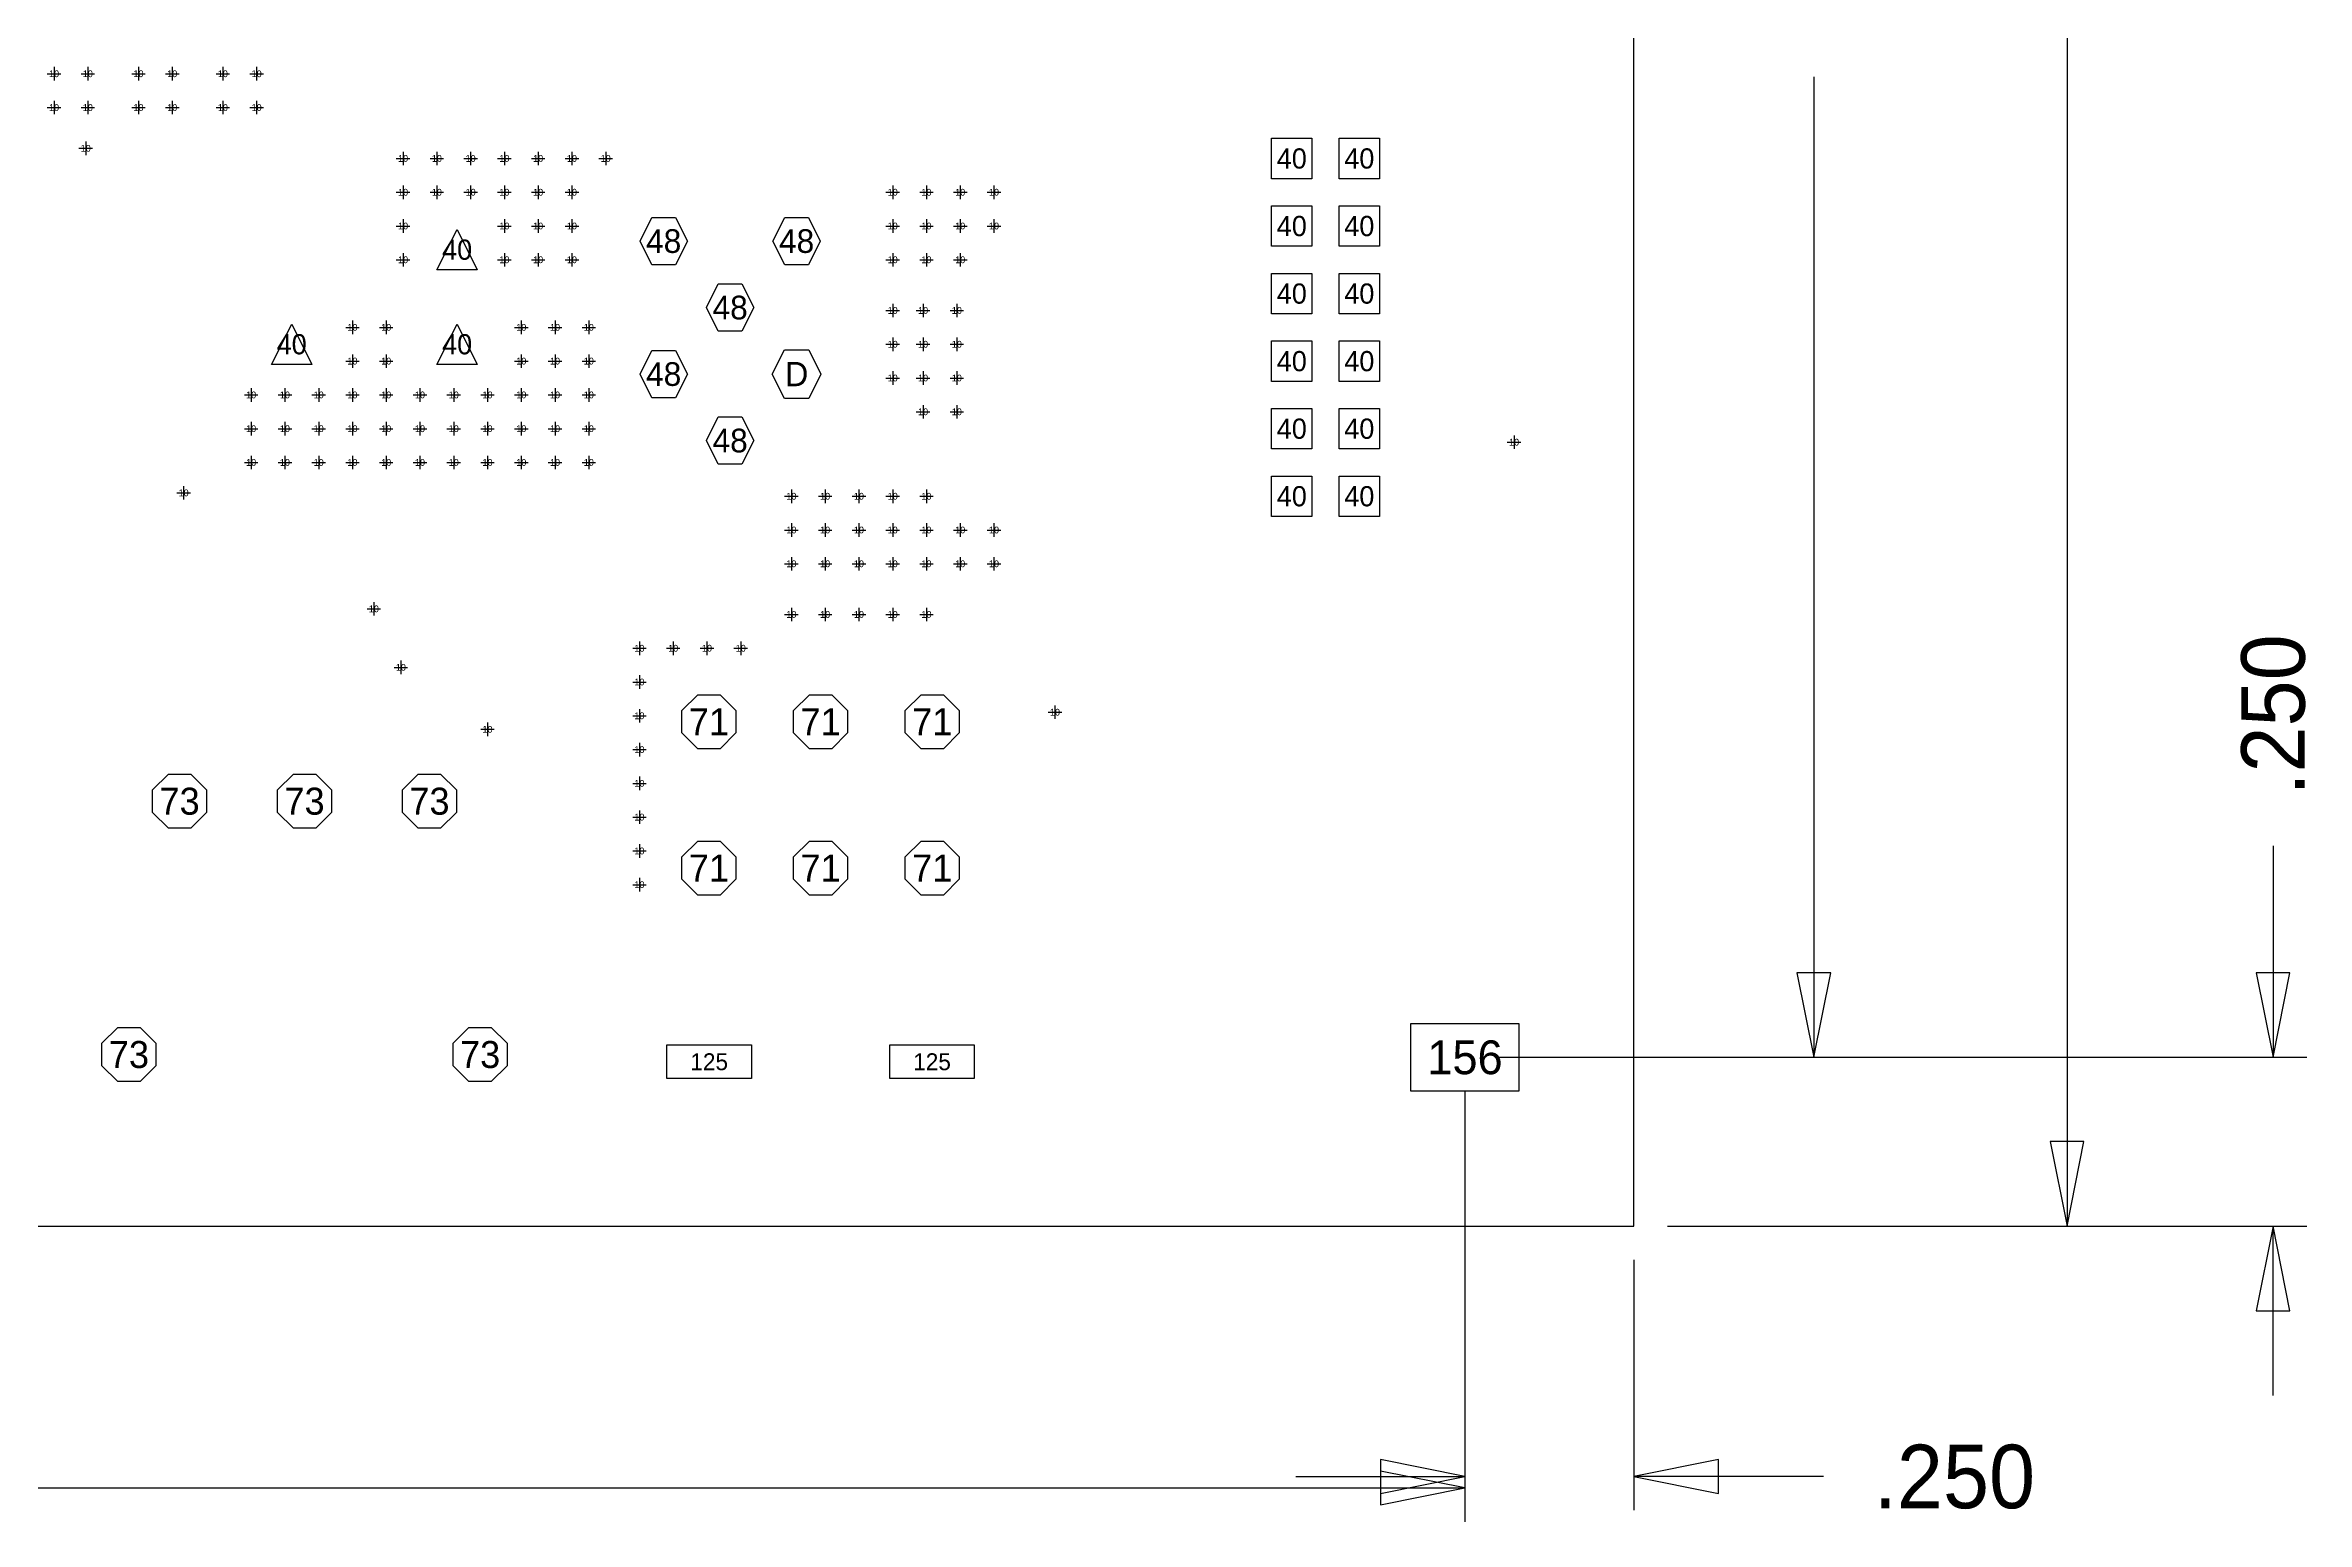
# Model space of a CAD drawing. Extents: x -13164 to 30582, y -10288 to 18382.
# Drawn here: x 5272 to 8621, y -687 to 1498 of the extents above; entities that cross this region are included whole.
import ezdxf
from ezdxf.enums import TextEntityAlignment as Align

# ---------------------------------------------------------------- set-up
doc = ezdxf.new("R2010")
doc.units = 0
for name, color, linetype in [('BG_DIMENSION', 2, 'CONTINUOUS'), ('BG_OUTLINE', 7, 'CONTINUOUS'), ('MA_NCLEGEND-1-18', 7, 'CONTINUOUS')]:
    doc.layers.add(name, color=color, linetype=linetype)

# ---------------------------------------------------------------- blocks, each defined once
blk = doc.blocks.new('FIGURE_CROSS')
for points in [[(-0.5, 0), (0.5, 0)], [(0, 0.5), (0, -0.5)]]:
    blk.add_lwpolyline(points)
blk = doc.blocks.new('FIGURE_SQUARE')
blk.add_lwpolyline([(-0.5, -0.5), (-0.5, 0.5), (0.5, 0.5), (0.5, -0.5)], close=True)
blk = doc.blocks.new('FIGURE_TRI')
blk.add_lwpolyline([(-0.5, -0.5), (0, 0.5), (0.5, -0.5)], close=True)
blk = doc.blocks.new('FIGURE_OCT')
blk.add_lwpolyline([(-0.5, -0.2071), (-0.5, 0.2071), (-0.2071, 0.5), (0.2071, 0.5), (0.5, 0.2071), (0.5, -0.2071), (0.2071, -0.5), (-0.2071, -0.5)], close=True)
blk = doc.blocks.new('FIGURE_HEX')
blk.add_lwpolyline([(-0.5, 0), (-0.25, 0.5), (0.25, 0.5), (0.5, 0), (0.25, -0.5), (-0.25, -0.5)], close=True)

msp = doc.modelspace()

# ---------------------------------------------------------------- linework, layer by layer
at = {"layer": 'BG_DIMENSION'}
for points in [[(8265.571, 5625.226), (8265.571, -250)], [(7890.571, 1451.092), (7890.571, 0)], [(8570.571, 312.959), (8570.571, 0)], [(7865.571, 125.201), (7890.571, 0), (7915.571, 125.201), (7865.571, 125.201)], [(8545.571, 125.201), (8570.571, 0), (8595.571, 125.201), (8545.571, 125.201)], [(7424.012, 0), (8620.571, 0)], [(7424.012, 0), (7940.571, 0)], [(7374.012, -50), (7374.012, -670.488)], [(7374.012, -50), (7374.012, -687.488)], [(8240.571, -124.799), (8265.571, -250), (8290.571, -124.799), (8240.571, -124.799)], [(7674.012, -250), (8620.571, -250)], [(7674.012, -250), (8315.571, -250)], [(8595.571, -375.201), (8570.571, -250), (8545.571, -375.201), (8595.571, -375.201)], [(8570.571, -500.402), (8570.571, -250)], [(7624.012, -300), (7624.012, -670.488)], [(7248.811, -645.488), (7374.012, -620.488), (7248.811, -595.488), (7248.811, -645.488)], [(7749.213, -595.488), (7624.012, -620.488), (7749.213, -645.488), (7749.213, -595.488)], [(7123.61, -620.488), (7374.012, -620.488)], [(7248.811, -662.488), (7374.012, -637.488), (7248.811, -612.488), (7248.811, -662.488)], [(7905.018, -620.488), (7624.012, -620.488)], [(3901.991, -637.488), (7374.012, -637.488)]]:
    msp.add_lwpolyline(points, dxfattribs=at)
at = {"layer": 'BG_OUTLINE'}
msp.add_lwpolyline([(-250, 11561.024), (-250, -250), (7624.012, -250), (7624.012, 11561.024)], close=True, dxfattribs=at)

# ---------------------------------------------------------------- block references
at = {"layer": 'MA_NCLEGEND-1-18'}
for name, p, xscale, yscale in [('FIGURE_CROSS', (5284.691, 1455.872), 20.079, 20.079), ('FIGURE_CROSS', (5334.691, 1455.872), 20.079, 20.079), ('FIGURE_CROSS', (5409.691, 1455.872), 20.079, 20.079), ('FIGURE_CROSS', (5459.691, 1455.872), 20.079, 20.079), ('FIGURE_CROSS', (5534.691, 1455.872), 20.079, 20.079), ('FIGURE_CROSS', (5584.691, 1455.872), 20.079, 20.079), ('FIGURE_CROSS', (5284.691, 1405.872), 20.079, 20.079), ('FIGURE_CROSS', (5334.691, 1405.872), 20.079, 20.079), ('FIGURE_CROSS', (5409.691, 1405.872), 20.079, 20.079), ('FIGURE_CROSS', (5459.691, 1405.872), 20.079, 20.079), ('FIGURE_CROSS', (5534.691, 1405.872), 20.079, 20.079), ('FIGURE_CROSS', (5584.691, 1405.872), 20.079, 20.079), ('FIGURE_CROSS', (5331.571, 1345.512), 20.079, 20.079), ('FIGURE_CROSS', (5801.572, 1330.512), 20.079, 20.079), ('FIGURE_CROSS', (5851.572, 1330.512), 20.079, 20.079), ('FIGURE_CROSS', (5901.572, 1330.512), 20.079, 20.079), ('FIGURE_CROSS', (5951.572, 1330.512), 20.079, 20.079), ('FIGURE_CROSS', (6001.572, 1330.512), 20.079, 20.079), ('FIGURE_CROSS', (6051.572, 1330.512), 20.079, 20.079), ('FIGURE_CROSS', (6101.572, 1330.512), 20.079, 20.079), ('FIGURE_SQUARE', (7117.571, 1330.512), 59.839, 59.839), ('FIGURE_SQUARE', (7217.571, 1330.512), 59.839, 59.839), ('FIGURE_CROSS', (5801.572, 1280.512), 20.079, 20.079), ('FIGURE_CROSS', (5851.572, 1280.512), 20.079, 20.079), ('FIGURE_CROSS', (5901.572, 1280.512), 20.079, 20.079), ('FIGURE_CROSS', (5951.572, 1280.512), 20.079, 20.079), ('FIGURE_CROSS', (6001.572, 1280.512), 20.079, 20.079), ('FIGURE_CROSS', (6051.572, 1280.512), 20.079, 20.079), ('FIGURE_CROSS', (6526.571, 1280.512), 20.079, 20.079), ('FIGURE_CROSS', (6576.571, 1280.512), 20.079, 20.079), ('FIGURE_CROSS', (6626.571, 1280.512), 20.079, 20.079), ('FIGURE_CROSS', (6676.571, 1280.512), 20.079, 20.079), ('FIGURE_CROSS', (5801.572, 1230.512), 20.079, 20.079), ('FIGURE_CROSS', (5951.572, 1230.512), 20.079, 20.079), ('FIGURE_CROSS', (6001.572, 1230.512), 20.079, 20.079), ('FIGURE_CROSS', (6051.572, 1230.512), 20.079, 20.079), ('FIGURE_HEX', (6187.437, 1208.231), 70.079, 70.079), ('FIGURE_HEX', (6384.295, 1208.231), 70.079, 70.079), ('FIGURE_CROSS', (6526.571, 1230.512), 20.079, 20.079), ('FIGURE_CROSS', (6576.571, 1230.512), 20.079, 20.079), ('FIGURE_CROSS', (6626.571, 1230.512), 20.079, 20.079), ('FIGURE_CROSS', (6676.571, 1230.512), 20.079, 20.079), ('FIGURE_SQUARE', (7117.571, 1230.512), 59.839, 59.839), ('FIGURE_SQUARE', (7217.571, 1230.512), 59.839, 59.839), ('FIGURE_TRI', (5881.571, 1195.511), 59.839, 59.839), ('FIGURE_CROSS', (5801.572, 1180.512), 20.079, 20.079), ('FIGURE_CROSS', (5951.572, 1180.512), 20.079, 20.079), ('FIGURE_CROSS', (6001.572, 1180.512), 20.079, 20.079), ('FIGURE_CROSS', (6051.572, 1180.512), 20.079, 20.079), ('FIGURE_CROSS', (6526.571, 1180.512), 20.079, 20.079), ('FIGURE_CROSS', (6576.571, 1180.512), 20.079, 20.079), ('FIGURE_CROSS', (6626.571, 1180.512), 20.079, 20.079), ('FIGURE_HEX', (6285.866, 1109.798), 70.079, 70.079), ('FIGURE_SQUARE', (7117.571, 1130.512), 59.839, 59.839), ('FIGURE_SQUARE', (7217.571, 1130.512), 59.839, 59.839), ('FIGURE_CROSS', (6526.571, 1105.512), 20.079, 20.079), ('FIGURE_CROSS', (6571.571, 1105.512), 20.079, 20.079), ('FIGURE_CROSS', (6621.571, 1105.512), 20.079, 20.079), ('FIGURE_TRI', (5636.571, 1055.512), 59.839, 59.839), ('FIGURE_CROSS', (5726.57, 1080.512), 20.079, 20.079), ('FIGURE_CROSS', (5776.57, 1080.512), 20.079, 20.079), ('FIGURE_TRI', (5881.571, 1055.511), 59.839, 59.839), ('FIGURE_CROSS', (5976.57, 1080.512), 20.079, 20.079), ('FIGURE_CROSS', (6026.57, 1080.512), 20.079, 20.079), ('FIGURE_CROSS', (6076.57, 1080.512), 20.079, 20.079), ('FIGURE_CROSS', (5726.57, 1030.512), 20.079, 20.079), ('FIGURE_CROSS', (5776.57, 1030.512), 20.079, 20.079), ('FIGURE_CROSS', (5976.57, 1030.512), 20.079, 20.079), ('FIGURE_CROSS', (6026.57, 1030.512), 20.079, 20.079), ('FIGURE_CROSS', (6076.57, 1030.512), 20.079, 20.079), ('FIGURE_HEX', (6187.437, 1011.38), 70.079, 70.079), ('FIGURE_HEX', (6384.295, 1011.38), 72.051, 72.051), ('FIGURE_CROSS', (6526.571, 1055.512), 20.079, 20.079), ('FIGURE_CROSS', (6571.571, 1055.512), 20.079, 20.079), ('FIGURE_CROSS', (6621.571, 1055.512), 20.079, 20.079), ('FIGURE_SQUARE', (7117.571, 1030.512), 59.839, 59.839), ('FIGURE_SQUARE', (7217.571, 1030.512), 59.839, 59.839), ('FIGURE_CROSS', (6526.571, 1005.512), 20.079, 20.079), ('FIGURE_CROSS', (6571.571, 1005.512), 20.079, 20.079), ('FIGURE_CROSS', (6621.571, 1005.512), 20.079, 20.079), ('FIGURE_CROSS', (5576.57, 980.512), 20.079, 20.079), ('FIGURE_CROSS', (5626.57, 980.512), 20.079, 20.079), ('FIGURE_CROSS', (5676.57, 980.512), 20.079, 20.079), ('FIGURE_CROSS', (5726.57, 980.512), 20.079, 20.079), ('FIGURE_CROSS', (5776.57, 980.512), 20.079, 20.079), ('FIGURE_CROSS', (5826.57, 980.512), 20.079, 20.079), ('FIGURE_CROSS', (5876.57, 980.512), 20.079, 20.079), ('FIGURE_CROSS', (5926.57, 980.512), 20.079, 20.079), ('FIGURE_CROSS', (5976.57, 980.512), 20.079, 20.079), ('FIGURE_CROSS', (6026.57, 980.512), 20.079, 20.079), ('FIGURE_CROSS', (6076.57, 980.512), 20.079, 20.079), ('FIGURE_CROSS', (5576.57, 930.512), 20.079, 20.079), ('FIGURE_CROSS', (5626.57, 930.512), 20.079, 20.079), ('FIGURE_CROSS', (5676.57, 930.512), 20.079, 20.079), ('FIGURE_CROSS', (5726.57, 930.512), 20.079, 20.079), ('FIGURE_CROSS', (5776.57, 930.512), 20.079, 20.079), ('FIGURE_CROSS', (5826.57, 930.512), 20.079, 20.079), ('FIGURE_CROSS', (5876.57, 930.512), 20.079, 20.079), ('FIGURE_CROSS', (5926.57, 930.512), 20.079, 20.079), ('FIGURE_CROSS', (5976.57, 930.512), 20.079, 20.079), ('FIGURE_CROSS', (6026.57, 930.512), 20.079, 20.079), ('FIGURE_CROSS', (6076.57, 930.512), 20.079, 20.079), ('FIGURE_HEX', (6285.866, 912.947), 70.079, 70.079), ('FIGURE_CROSS', (6571.571, 955.512), 20.079, 20.079), ('FIGURE_CROSS', (6621.571, 955.512), 20.079, 20.079), ('FIGURE_SQUARE', (7117.571, 930.512), 59.839, 59.839), ('FIGURE_SQUARE', (7217.571, 930.512), 59.839, 59.839), ('FIGURE_CROSS', (7446.785, 910.512), 20.079, 20.079), ('FIGURE_CROSS', (5576.57, 880.512), 20.079, 20.079), ('FIGURE_CROSS', (5626.57, 880.512), 20.079, 20.079), ('FIGURE_CROSS', (5676.57, 880.512), 20.079, 20.079), ('FIGURE_CROSS', (5726.57, 880.512), 20.079, 20.079), ('FIGURE_CROSS', (5776.57, 880.512), 20.079, 20.079), ('FIGURE_CROSS', (5826.57, 880.512), 20.079, 20.079), ('FIGURE_CROSS', (5876.57, 880.512), 20.079, 20.079), ('FIGURE_CROSS', (5926.57, 880.512), 20.079, 20.079), ('FIGURE_CROSS', (5976.57, 880.512), 20.079, 20.079), ('FIGURE_CROSS', (6026.57, 880.512), 20.079, 20.079), ('FIGURE_CROSS', (6076.57, 880.512), 20.079, 20.079), ('FIGURE_CROSS', (5476.571, 835.512), 20.079, 20.079), ('FIGURE_CROSS', (6376.571, 830.512), 20.079, 20.079), ('FIGURE_CROSS', (6426.571, 830.512), 20.079, 20.079), ('FIGURE_CROSS', (6476.571, 830.512), 20.079, 20.079), ('FIGURE_CROSS', (6526.571, 830.512), 20.079, 20.079), ('FIGURE_CROSS', (6576.571, 830.512), 20.079, 20.079), ('FIGURE_SQUARE', (7117.571, 830.512), 59.839, 59.839), ('FIGURE_SQUARE', (7217.571, 830.512), 59.839, 59.839), ('FIGURE_CROSS', (6376.571, 780.512), 20.079, 20.079), ('FIGURE_CROSS', (6426.571, 780.512), 20.079, 20.079), ('FIGURE_CROSS', (6476.571, 780.512), 20.079, 20.079), ('FIGURE_CROSS', (6526.571, 780.512), 20.079, 20.079), ('FIGURE_CROSS', (6576.571, 780.512), 20.079, 20.079), ('FIGURE_CROSS', (6626.571, 780.512), 20.079, 20.079), ('FIGURE_CROSS', (6676.571, 780.512), 20.079, 20.079), ('FIGURE_CROSS', (6376.571, 730.512), 20.079, 20.079), ('FIGURE_CROSS', (6426.571, 730.512), 20.079, 20.079), ('FIGURE_CROSS', (6476.571, 730.512), 20.079, 20.079), ('FIGURE_CROSS', (6526.571, 730.512), 20.079, 20.079), ('FIGURE_CROSS', (6576.571, 730.512), 20.079, 20.079), ('FIGURE_CROSS', (6626.571, 730.512), 20.079, 20.079), ('FIGURE_CROSS', (6676.571, 730.512), 20.079, 20.079), ('FIGURE_CROSS', (5758.26, 663.823), 20.079, 20.079), ('FIGURE_CROSS', (6376.571, 655.512), 20.079, 20.079), ('FIGURE_CROSS', (6426.571, 655.512), 20.079, 20.079), ('FIGURE_CROSS', (6476.571, 655.512), 20.079, 20.079), ('FIGURE_CROSS', (6526.571, 655.512), 20.079, 20.079), ('FIGURE_CROSS', (6576.571, 655.512), 20.079, 20.079), ('FIGURE_CROSS', (6151.571, 605.512), 20.079, 20.079), ('FIGURE_CROSS', (6201.571, 605.512), 20.079, 20.079), ('FIGURE_CROSS', (6251.571, 605.512), 20.079, 20.079), ('FIGURE_CROSS', (6301.571, 605.512), 20.079, 20.079), ('FIGURE_CROSS', (5798.26, 577.201), 20.079, 20.079), ('FIGURE_CROSS', (6151.571, 555.512), 20.079, 20.079), ('FIGURE_OCT', (6254.488, 496.713), 79.921, 79.921), ('FIGURE_OCT', (6419.839, 496.713), 79.921, 79.921), ('FIGURE_OCT', (6585.189, 496.713), 79.921, 79.921), ('FIGURE_CROSS', (6151.571, 505.512), 20.079, 20.079), ('FIGURE_CROSS', (6766.882, 510.823), 20.079, 20.079), ('FIGURE_CROSS', (5926.571, 485.512), 20.079, 20.079), ('FIGURE_CROSS', (6151.571, 455.512), 20.079, 20.079), ('FIGURE_OCT', (5470.622, 379.137), 79.921, 79.921), ('FIGURE_OCT', (5655.622, 379.137), 79.921, 79.921), ('FIGURE_OCT', (5840.622, 379.137), 79.921, 79.921), ('FIGURE_CROSS', (6151.571, 405.512), 20.079, 20.079), ('FIGURE_CROSS', (6151.571, 355.512), 20.079, 20.079), ('FIGURE_CROSS', (6151.571, 305.512), 20.079, 20.079), ('FIGURE_OCT', (6254.488, 280.174), 79.921, 79.921), ('FIGURE_OCT', (6419.839, 280.174), 79.921, 79.921), ('FIGURE_OCT', (6585.189, 280.174), 79.921, 79.921), ('FIGURE_CROSS', (6151.571, 255.512), 20.079, 20.079), ('FIGURE_OCT', (5395.622, 4.137), 79.921, 79.921), ('FIGURE_OCT', (5915.622, 4.137), 79.921, 79.921), ('FIGURE_SQUARE', (7374.012, 0), 159.839, 100), ('FIGURE_SQUARE', (6254.839, -6.554), 125.201, 50), ('FIGURE_SQUARE', (6584.839, -6.554), 125.201, 50)]:
    msp.add_blockref(name, p, dxfattribs=dict(at, xscale=xscale, yscale=yscale))

# ---------------------------------------------------------------- texts
at = {"layer": 'BG_DIMENSION', "width": 0.974939}
msp.add_text('.250', height=94.091, rotation=90, dxfattribs=at).set_placement((8617.617, 387.461))
msp.add_text('.250', height=94.091, dxfattribs=at).set_placement((7979.52, -667.534))
at = {"layer": 'MA_NCLEGEND-1-18'}
for s, height, p in [('10', 10.0395, (5284.691, 1455.872)), ('10', 10.0395, (5334.691, 1455.872)), ('10', 10.0395, (5409.691, 1455.872)), ('10', 10.0395, (5459.691, 1455.872)), ('10', 10.0395, (5534.691, 1455.872)), ('10', 10.0395, (5584.691, 1455.872)), ('10', 10.0395, (5284.691, 1405.872)), ('10', 10.0395, (5334.691, 1405.872)), ('10', 10.0395, (5409.691, 1405.872)), ('10', 10.0395, (5459.691, 1405.872)), ('10', 10.0395, (5534.691, 1405.872)), ('10', 10.0395, (5584.691, 1405.872)), ('10', 10.0395, (5331.571, 1345.512)), ('40', 29.9195, (7117.571, 1330.512)), ('40', 29.9195, (7217.571, 1330.512)), ('10', 10.0395, (5801.572, 1330.512)), ('10', 10.0395, (5851.572, 1330.512)), ('10', 10.0395, (5901.572, 1330.512)), ('10', 10.0395, (5951.572, 1330.512)), ('10', 10.0395, (6001.572, 1330.512)), ('10', 10.0395, (6051.572, 1330.512)), ('10', 10.0395, (6101.572, 1330.512)), ('10', 10.0395, (5801.572, 1280.512)), ('10', 10.0395, (5851.572, 1280.512)), ('10', 10.0395, (5901.572, 1280.512)), ('10', 10.0395, (5951.572, 1280.512)), ('10', 10.0395, (6001.572, 1280.512)), ('10', 10.0395, (6051.572, 1280.512)), ('10', 10.0395, (6526.571, 1280.512)), ('10', 10.0395, (6576.571, 1280.512)), ('10', 10.0395, (6626.571, 1280.512)), ('10', 10.0395, (6676.571, 1280.512)), ('40', 29.9195, (7117.571, 1230.512)), ('40', 29.9195, (7217.571, 1230.512)), ('10', 10.0395, (5801.572, 1230.512)), ('40', 29.9195, (5881.571, 1195.511)), ('10', 10.0395, (5951.572, 1230.512)), ('10', 10.0395, (6001.572, 1230.512)), ('10', 10.0395, (6051.572, 1230.512)), ('48', 35.0395, (6187.437, 1208.231)), ('48', 35.0395, (6384.295, 1208.231)), ('10', 10.0395, (6526.571, 1230.512)), ('10', 10.0395, (6576.571, 1230.512)), ('10', 10.0395, (6626.571, 1230.512)), ('10', 10.0395, (6676.571, 1230.512)), ('10', 10.0395, (5801.572, 1180.512)), ('10', 10.0395, (5951.572, 1180.512)), ('10', 10.0395, (6001.572, 1180.512)), ('10', 10.0395, (6051.572, 1180.512)), ('10', 10.0395, (6526.571, 1180.512)), ('10', 10.0395, (6576.571, 1180.512)), ('10', 10.0395, (6626.571, 1180.512)), ('40', 29.9195, (7117.571, 1130.512)), ('40', 29.9195, (7217.571, 1130.512)), ('48', 35.0395, (6285.866, 1109.798)), ('10', 10.0395, (6526.571, 1105.512)), ('10', 10.0395, (6571.571, 1105.512)), ('10', 10.0395, (6621.571, 1105.512)), ('10', 10.0395, (5726.57, 1080.512)), ('10', 10.0395, (5776.57, 1080.512)), ('10', 10.0395, (5976.57, 1080.512)), ('10', 10.0395, (6026.57, 1080.512)), ('10', 10.0395, (6076.57, 1080.512)), ('40', 29.9195, (5636.571, 1055.512)), ('40', 29.9195, (5881.571, 1055.511)), ('10', 10.0395, (6526.571, 1055.512)), ('10', 10.0395, (6571.571, 1055.512)), ('10', 10.0395, (6621.571, 1055.512)), ('40', 29.9195, (7117.571, 1030.512)), ('40', 29.9195, (7217.571, 1030.512)), ('10', 10.0395, (5726.57, 1030.512)), ('10', 10.0395, (5776.57, 1030.512)), ('10', 10.0395, (5976.57, 1030.512)), ('10', 10.0395, (6026.57, 1030.512)), ('10', 10.0395, (6076.57, 1030.512)), ('48', 35.0395, (6187.437, 1011.38)), ('D', 36.0255, (6384.295, 1011.38)), ('10', 10.0395, (6526.571, 1005.512)), ('10', 10.0395, (6571.571, 1005.512)), ('10', 10.0395, (6621.571, 1005.512)), ('10', 10.0395, (5576.57, 980.512)), ('10', 10.0395, (5626.57, 980.512)), ('10', 10.0395, (5676.57, 980.512)), ('10', 10.0395, (5726.57, 980.512)), ('10', 10.0395, (5776.57, 980.512)), ('10', 10.0395, (5826.57, 980.512)), ('10', 10.0395, (5876.57, 980.512)), ('10', 10.0395, (5926.57, 980.512)), ('10', 10.0395, (5976.57, 980.512)), ('10', 10.0395, (6026.57, 980.512)), ('10', 10.0395, (6076.57, 980.512)), ('10', 10.0395, (6571.571, 955.512)), ('10', 10.0395, (6621.571, 955.512)), ('40', 29.9195, (7117.571, 930.512)), ('40', 29.9195, (7217.571, 930.512)), ('10', 10.0395, (5576.57, 930.512)), ('10', 10.0395, (5626.57, 930.512)), ('10', 10.0395, (5676.57, 930.512)), ('10', 10.0395, (5726.57, 930.512)), ('10', 10.0395, (5776.57, 930.512)), ('10', 10.0395, (5826.57, 930.512)), ('10', 10.0395, (5876.57, 930.512)), ('10', 10.0395, (5926.57, 930.512)), ('10', 10.0395, (5976.57, 930.512)), ('10', 10.0395, (6026.57, 930.512)), ('10', 10.0395, (6076.57, 930.512)), ('48', 35.0395, (6285.866, 912.947)), ('10', 10.0395, (7446.785, 910.512)), ('10', 10.0395, (5576.57, 880.512)), ('10', 10.0395, (5626.57, 880.512)), ('10', 10.0395, (5676.57, 880.512)), ('10', 10.0395, (5726.57, 880.512)), ('10', 10.0395, (5776.57, 880.512)), ('10', 10.0395, (5826.57, 880.512)), ('10', 10.0395, (5876.57, 880.512)), ('10', 10.0395, (5926.57, 880.512)), ('10', 10.0395, (5976.57, 880.512)), ('10', 10.0395, (6026.57, 880.512)), ('10', 10.0395, (6076.57, 880.512)), ('10', 10.0395, (5476.571, 835.512)), ('40', 29.9195, (7117.571, 830.512)), ('40', 29.9195, (7217.571, 830.512)), ('10', 10.0395, (6376.571, 830.512)), ('10', 10.0395, (6426.571, 830.512)), ('10', 10.0395, (6476.571, 830.512)), ('10', 10.0395, (6526.571, 830.512)), ('10', 10.0395, (6576.571, 830.512)), ('10', 10.0395, (6376.571, 780.512)), ('10', 10.0395, (6426.571, 780.512)), ('10', 10.0395, (6476.571, 780.512)), ('10', 10.0395, (6526.571, 780.512)), ('10', 10.0395, (6576.571, 780.512)), ('10', 10.0395, (6626.571, 780.512)), ('10', 10.0395, (6676.571, 780.512)), ('10', 10.0395, (6376.571, 730.512)), ('10', 10.0395, (6426.571, 730.512)), ('10', 10.0395, (6476.571, 730.512)), ('10', 10.0395, (6526.571, 730.512)), ('10', 10.0395, (6576.571, 730.512)), ('10', 10.0395, (6626.571, 730.512)), ('10', 10.0395, (6676.571, 730.512)), ('10', 10.0395, (5758.26, 663.823)), ('10', 10.0395, (6376.571, 655.512)), ('10', 10.0395, (6426.571, 655.512)), ('10', 10.0395, (6476.571, 655.512)), ('10', 10.0395, (6526.571, 655.512)), ('10', 10.0395, (6576.571, 655.512)), ('10', 10.0395, (6151.571, 605.512)), ('10', 10.0395, (6201.571, 605.512)), ('10', 10.0395, (6251.571, 605.512)), ('10', 10.0395, (6301.571, 605.512)), ('10', 10.0395, (5798.26, 577.201)), ('10', 10.0395, (6151.571, 555.512)), ('10', 10.0395, (6151.571, 505.512)), ('71', 39.9605, (6254.488, 496.713)), ('71', 39.9605, (6419.839, 496.713)), ('71', 39.9605, (6585.189, 496.713)), ('10', 10.0395, (6766.882, 510.823)), ('10', 10.0395, (5926.571, 485.512)), ('10', 10.0395, (6151.571, 455.512)), ('10', 10.0395, (6151.571, 405.512)), ('73', 39.9605, (5470.622, 379.137)), ('73', 39.9605, (5655.622, 379.137)), ('73', 39.9605, (5840.622, 379.137)), ('10', 10.0395, (6151.571, 355.512)), ('10', 10.0395, (6151.571, 305.512)), ('71', 39.9605, (6254.488, 280.174)), ('71', 39.9605, (6419.839, 280.174)), ('71', 39.9605, (6585.189, 280.174)), ('10', 10.0395, (6151.571, 255.512)), ('73', 39.9605, (5395.622, 4.137)), ('73', 39.9605, (5915.622, 4.137)), ('125', 25, (6254.839, -6.554)), ('125', 25, (6584.839, -6.554)), ('156', 50, (7374.012, 0))]:
    msp.add_text(s, height=height, dxfattribs=at).set_placement(p, align=Align.MIDDLE_CENTER)

doc.saveas('drawing.dxf')
